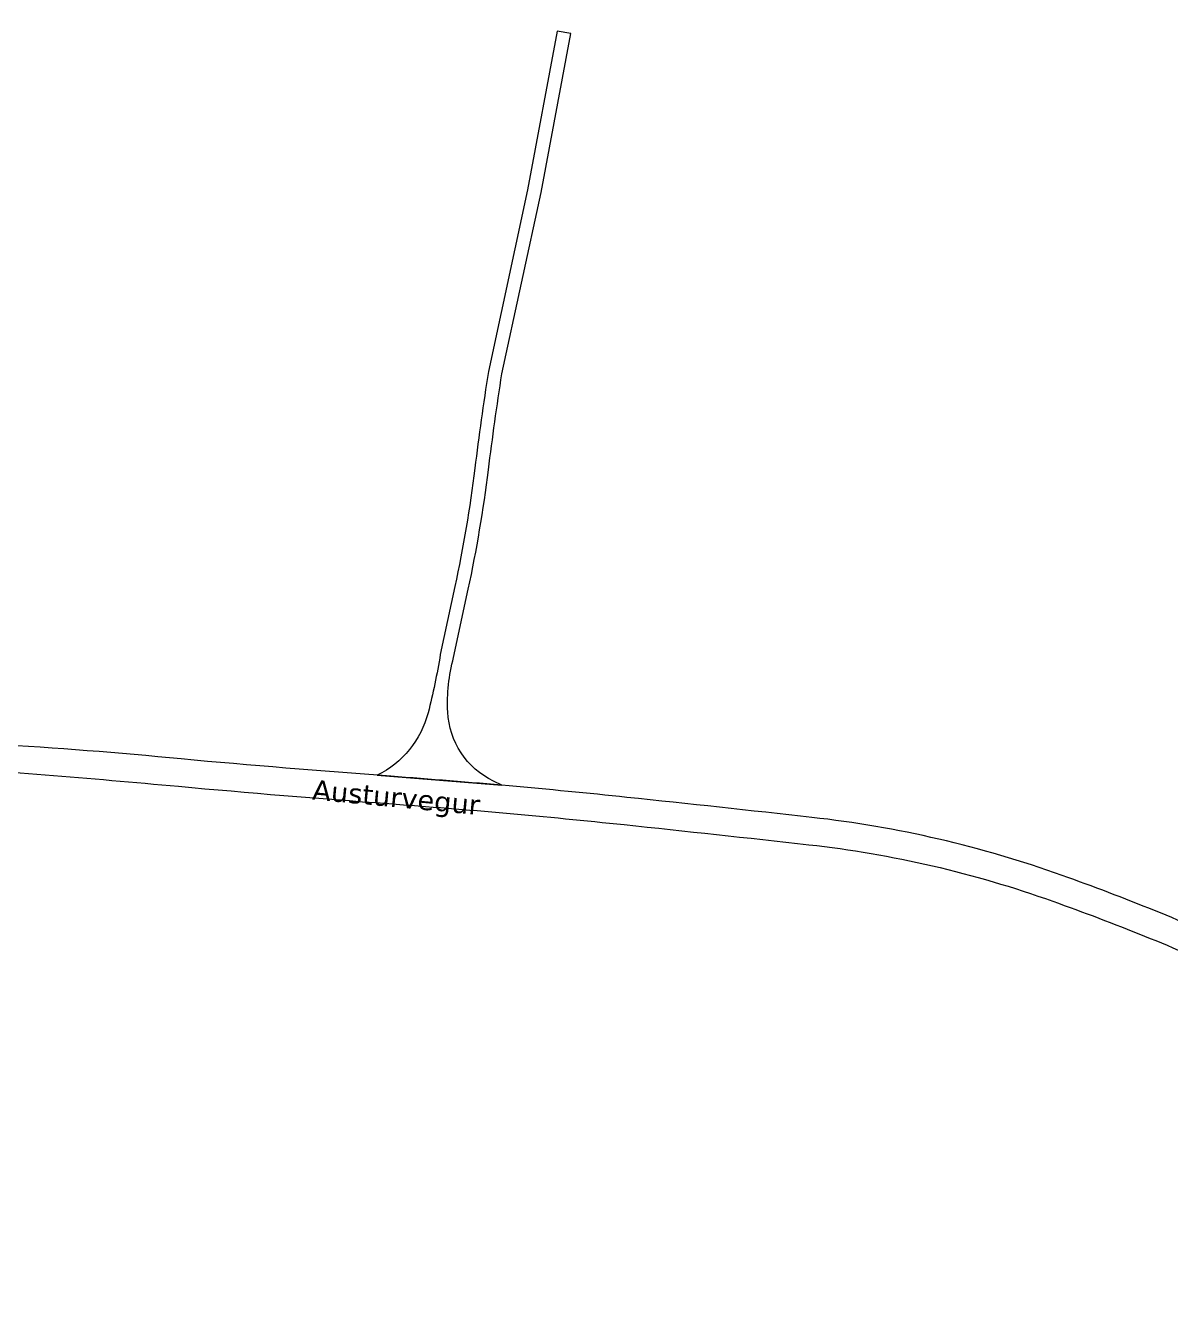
# Model space of a CAD drawing. Header units: metres. Extents: x 328903 to 333883, y 373406 to 381110.
# Drawn here: x 332052.3 to 332302.5, y 375532.5 to 375815.1 of the extents above; entities that cross this region are included whole.
import ezdxf

# ---------------------------------------------------------------- set-up
doc = ezdxf.new("R2010")
doc.units = ezdxf.units.M
doc.header["$MEASUREMENT"] = 0
for name, color, linetype in [('Gangstétt', 7, 'Continuous'), ('Götuheiti', 7, 'Continuous'), ('Götur', 7, 'Continuous')]:
    doc.layers.add(name, color=color, linetype=linetype)
doc.styles.get("Standard").update_dxf_attribs({"font": 'arial.ttf'})

msp = doc.modelspace()

# ---------------------------------------------------------------- linework, layer by layer
at = {"layer": 'Gangstétt', "color": 45, "lineweight": 0, "ltscale": 3.31832, "true_color": 0x948652, "flags": 128}
for points in [[(331735.299, 376092.061, 0), (331736.957, 376091.583, 0.0330031)], [(331671.512, 376103.485, -0.0000029), (331647.831, 376101.851, -0.0402202)]]:
    msp.add_lwpolyline(points, format="xyb", dxfattribs=at)
at = {"layer": 'Götur', "color": 8, "lineweight": 0, "ltscale": 3.31832, "true_color": 0x707070, "flags": 128}
msp.add_lwpolyline([(332156.387, 375649.007), (332154.508, 375649.917, -0.274509), (332144.532, 375665.024, -0.0780178), (332145.824, 375676.919), (332149.023, 375691.888, 0.0214765), (332153.435, 375717.965, -0.007192), (332156.374, 375738.958), (332164.948, 375778.671), (332171.45, 375813.447), (332168.488, 375813.924), (332162.007, 375779.263), (332153.423, 375739.504, 0.0072323), (332150.458, 375718.338, -0.0214867), (332146.089, 375692.515), (332142.906, 375677.623, -0.0206008), (332140.243, 375664.845, -0.2172426), (332129.118, 375651.196), (332156.387, 375649.007)], format="xyb", close=True, dxfattribs=at)
for points in [[(332319.075, 375613.08, 0.0199919), (332278.886, 375629.304, 0.0581059), (332224.194, 375641.976, 0.0017774), (332183.735, 375646.364, 0.0077256), (332132.096, 375650.975, -0.0043595), (332086.228, 375654.757, 0.0104392), (332045.128, 375657.952), (332014.157, 375660.043), (331958.865, 375663.049, 0.0065535), (331917.358, 375664.019), (331885.694, 375664.983), (331602.871, 375673.195)], [(331603.043, 375666.189), (331636.767, 375665.306), (331756.239, 375663.049), (331802.75, 375662.171), (331922.638, 375658.027, 0.0010043), (331972.438, 375656.403, -0.0105133), (332027.317, 375653.568, -0.0045917), (332085.683, 375648.782, 0.0043712), (332131.655, 375644.991, -0.0077359), (332183.109, 375640.397, -0.0017793), (332223.526, 375636.013, -0.0581189), (332276.864, 375623.655, -0.0199792), (332316.596, 375607.615)]]:
    msp.add_lwpolyline(points, format="xyb", dxfattribs=at)

# ---------------------------------------------------------------- texts
at = {"layer": 'Götuheiti', "color": 18, "true_color": 0x000000, "insert": (332133.23, 375645.75), "char_height": 4.35, "attachment_point": 5, "rotation": 354.66}
msp.add_mtext('{{\\fVerdana|b0|i0;Austurvegur}}', dxfattribs=at)

doc.saveas('drawing.dxf')
